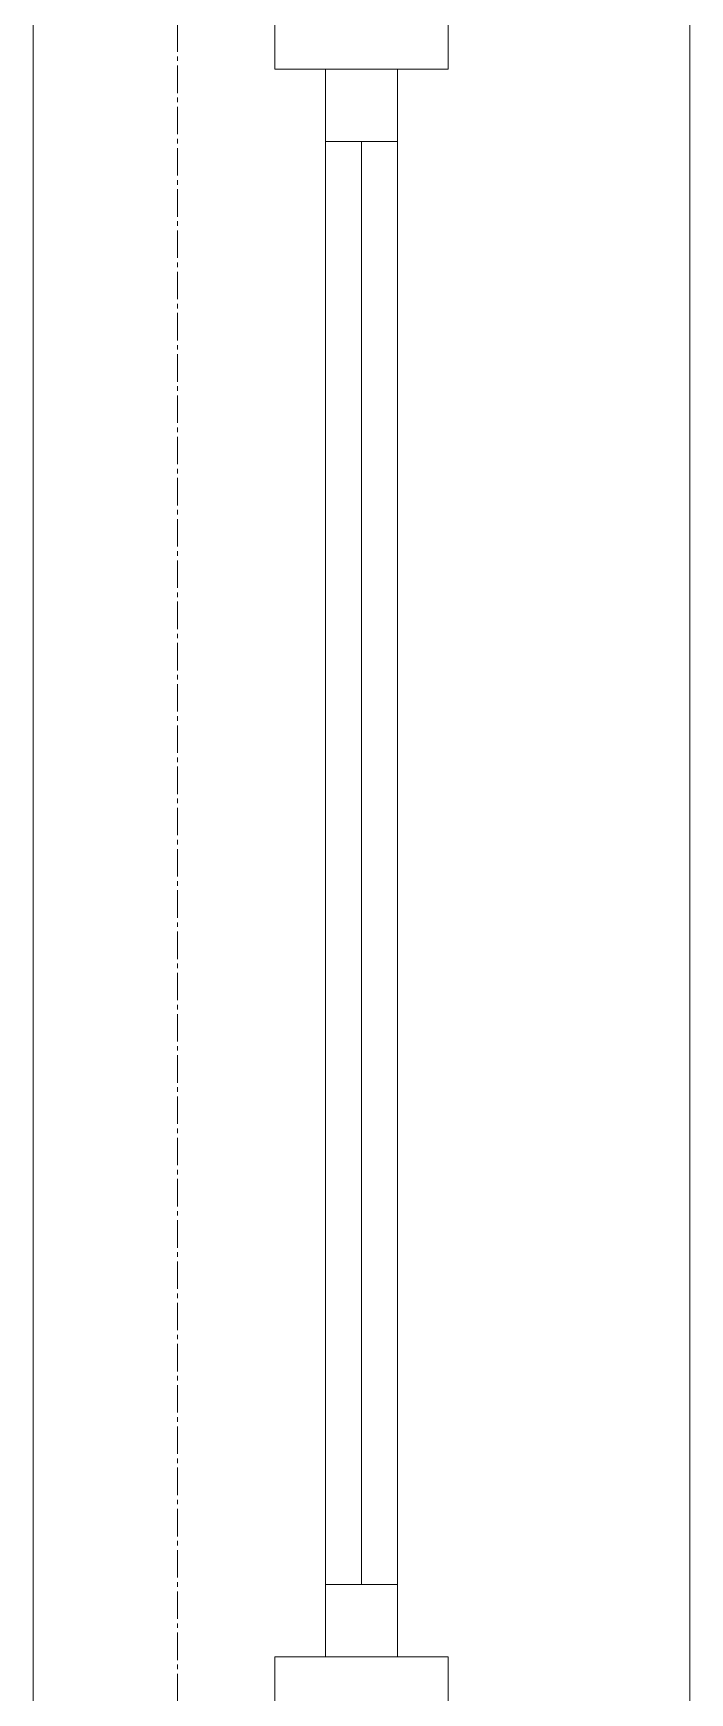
# Model space of a CAD drawing. Header units: millimetres. Extents: x -24360 to 609566, y -391049 to 148426.
# Drawn here: x 529054 to 529509, y -102077 to -100927 of the extents above; entities that cross this region are included whole.
import ezdxf

# ---------------------------------------------------------------- set-up
doc = ezdxf.new("R2010")
doc.units = ezdxf.units.MM
doc.linetypes.add('CENTER2', pattern=[28.575, 19.05, -3.175, 3.175, -3.175])
doc.layers.add('A-Wall_Материал_Газоблок_Контур', color=250, linetype='Continuous', lineweight=0)
doc.layers.add('АР_Окна', color=4, linetype='Continuous', lineweight=5)
doc.layers.add('АР_Оси_РД_100', color=7, linetype='Continuous', lineweight=0, true_color=0x525252)

msp = doc.modelspace()

# ---------------------------------------------------------------- linework, layer by layer
at = {"layer": 'A-Wall_Материал_Газоблок_Контур', "color": 18, "linetype": 'Continuous', "lineweight": 0, "true_color": 0x000000}
for p, q in [((529053.932, -100901.687), (529053.932, -102101.687)), ((529508.932, -102101.687), (529508.932, -100901.687))]:
    msp.add_line(p, q, dxfattribs=at)
at = {"layer": 'АР_Окна', "color": 18, "linetype": 'Continuous', "lineweight": 5, "true_color": 0x000000}
for p, q in [((529053.932, -100901.687), (529053.932, -102101.687)), ((529508.932, -100901.687), (529508.932, -102101.687)), ((529256.432, -101001.687), (529306.432, -101001.687)), ((529281.432, -101001.687), (529281.432, -102001.687)), ((529256.432, -102001.687), (529306.432, -102001.687))]:
    msp.add_line(p, q, dxfattribs=at)
for points in [[(529341.432, -100951.687), (529341.432, -100901.687), (529221.432, -100901.687), (529221.432, -100951.687)], [(529256.432, -100951.687), (529306.432, -100951.687), (529306.432, -102051.687), (529256.432, -102051.687)], [(529341.432, -102051.687), (529341.432, -102101.687), (529221.432, -102101.687), (529221.432, -102051.687)]]:
    msp.add_lwpolyline(points, close=True, dxfattribs=at)
at = {"layer": 'АР_Оси_РД_100', "linetype": 'CENTER2'}
msp.add_line((529153.933, -133315.052), (529153.933, -99101.687), dxfattribs=at)

doc.saveas('drawing.dxf')
